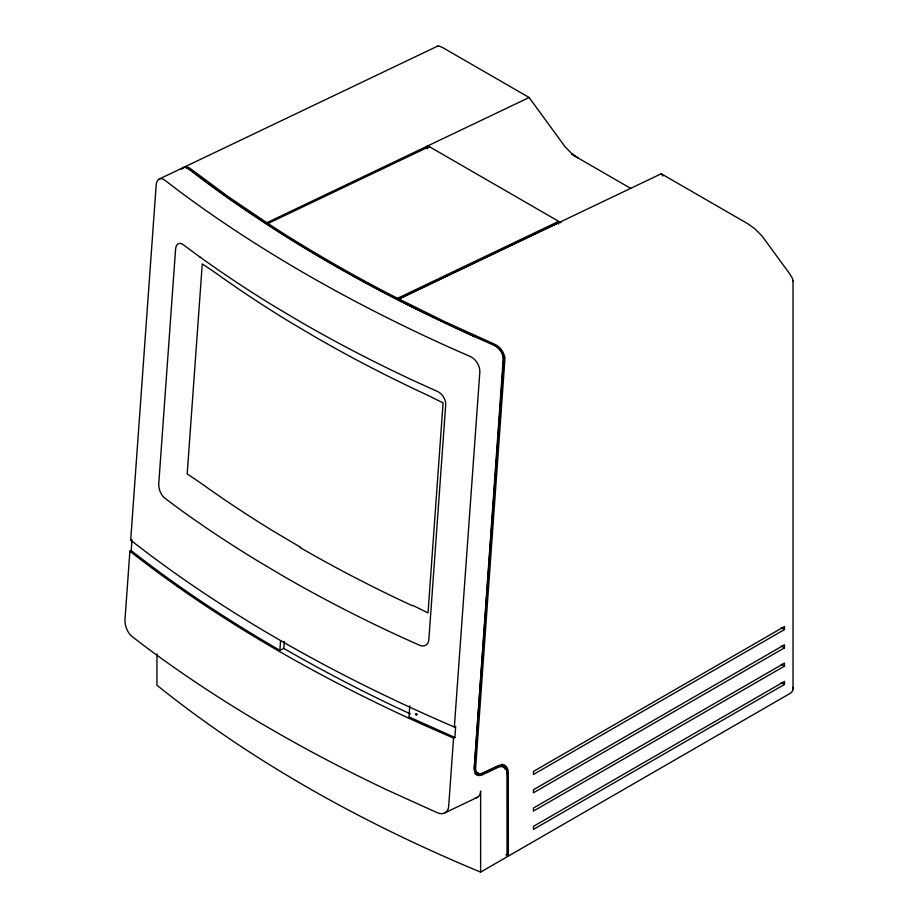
<?xml version="1.0" encoding="UTF-8"?>
<svg xmlns="http://www.w3.org/2000/svg" width="918" height="918" viewBox="0 0 918 918"><rect width="100%" height="100%" fill="white"/><g stroke="black" fill="none" stroke-linecap="round" stroke-linejoin="round"><path stroke-width="1.38" d="M426.377 147.855L426.468 146.524A5.6 3.236 -60 0 1 429.716 147.259M427.696 148.624L427.788 147.282L426.468 146.524M410.415 713.906L397.838 708.088A1411.184 741.549 4.1 0 1 283.823 648.441L279.875 650.323A1411.184 741.549 4.1 0 1 131.205 550.605L129.886 551.236L124.997 619.409A13.082 6.954 71.3 0 0 131.974 636.438L146.972 647.89A1411.184 741.549 4.1 0 0 386.891 789.882L437.358 812.751A13.082 9.203 56.4 0 0 448.673 806.279L453.561 738.106L454.88 737.475L455.672 726.379L454.353 727.01A1411.184 741.549 4.1 0 1 130.689 540.14L156.152 185.287A13.082 6.954 71.3 0 1 164.724 180.123L179.721 191.575A1411.184 741.549 4.1 0 0 449.809 347.509L470.096 356.436A13.082 9.203 56.4 0 1 479.816 372.157L454.353 727.01M131.205 550.605L131.905 540.897M279.875 650.323L280.575 640.615M283.823 648.441L284.328 641.498M409.784 705.85L408.98 716.947L454.88 737.475M557.26 222.03L557.146 223.361L397.62 299.532L386.249 293.737A1409.05 740.424 4.1 0 1 278.097 231.29L268.171 224.795L268.09 223.533L278.016 230.028A1409.291 740.551 4.1 0 0 386.191 292.486L397.563 298.293L557.26 222.03L558.58 222.799A5.6 3.236 -60 0 1 560.909 222.626L428.798 146.352M558.465 224.118L558.58 222.799M792.659 281.046L792.659 278.739L789.755 273.92L761.986 235.937L754.642 228.639L747.872 223.785L661.235 173.766L398.974 299.004L399.032 300.255L415.074 308.437L474.686 336.699M437.507 46.393L438.701 45.9L442.487 47.472L529.124 97.492L564.822 146.398L570.663 152.56L577.72 157.793M182.659 168.522L184.002 167.225L437.725 46.072M784.477 629.553L533.461 774.471L533.461 771.418L784.477 626.501L784.477 629.553L781.298 627.717M784.477 647.856L533.461 792.773L533.461 789.721L784.477 644.803L784.477 647.856L781.298 646.02M784.477 666.158L533.461 811.076L533.461 808.035L784.477 663.106L784.477 666.158L781.298 664.334M784.477 684.461L533.461 829.39L533.461 826.338L784.477 681.42L784.477 684.461L781.298 682.636M156.944 653.937L156.944 685.23A1411.184 814.736 0 0 0 480.619 872.1L507.034 856.85L506.954 770.672A16.134 9.318 -60 0 0 501.894 764.212M505.944 854.681L508.365 856.081L789.755 693.618A11.211 6.472 0 0 0 792.659 687.364M158.986 179.171L182.682 167.856M184.002 167.225L186.71 166.743L189.751 168.166L228.479 196.808L266.863 222.73L529.124 97.492M186.503 168.258A11.509 6.116 71.3 0 1 189.119 168.969L228.571 198.07L266.943 223.992L427.788 147.282M399.032 300.255L399.881 299.853M130.689 540.14L131.997 539.509M445.023 812.774L477.532 797.249M417.288 714.594L416.6 714.066M453.561 738.106L422.75 724.554A1411.184 741.549 4.1 0 1 129.886 551.236M412.848 605.398L428.017 612.903L443.084 402.887L428.304 395.555A1386.524 800.496 0 0 1 315.826 337.342L289.468 321.748A1386.777 800.645 0 0 1 214.961 272.428L202.27 263.891L187.192 473.906L200.193 482.661A1382.095 797.949 0 0 0 274.436 531.809L300.714 547.357M398.974 299.004L444.507 321.529L494.917 344.376C500.907 347.084 505.095 353.602 504.831 360.212L475.593 768.595A11.211 6.472 -60 0 0 481.801 773.53L499.335 765.337A16.134 9.318 -60 0 1 508.274 771.43L508.365 856.081M571.581 154.247L630.907 188.488M199.849 256.994L183.175 244.658A11.096 6.105 70.1 0 0 175.59 249.065L158.757 483.729A11.326 6.231 70.1 0 0 164.965 498.336L181.649 510.672A1405.997 811.741 0 0 0 257.178 560.634L283.903 576.493A1405.997 811.741 0 0 0 397.964 635.52L419.331 645.159A11.326 7.826 58 0 0 428.855 639.628L445.689 404.964A11.096 7.665 58 0 0 437.53 391.47L416.164 381.842A1405.997 811.741 0 0 1 302.114 322.803L275.389 306.991A1405.997 811.741 0 0 1 199.849 256.948M416.554 714.135C413.616 712.391 417.334 717.532 416.485 713.86M661.235 173.766L662.899 176.038M266.863 222.73L266.943 223.992M397.563 298.293L397.62 299.532M793.037 280.265L793.037 689.039M480.619 872.1L480.619 791.029A12.932 8.492 52 0 1 475.363 798.006M412.377 605.742A1381.624 797.673 0 0 1 300.232 547.633M493.792 345.122A13.082 9.203 56.4 0 1 503.512 360.843L474.296 768.01A13.082 7.551 -60 0 0 482.707 774.712L497.831 767.494A14.252 8.228 -60 0 1 507.034 773.771M181.282 169.222A13.082 6.954 71.3 0 1 188.408 168.809L203.406 180.261A1411.184 741.549 4.1 0 0 473.504 336.195L496.156 346.235A11.509 8.101 56.4 0 1 503.374 356.781L474.273 767.827A11.211 6.472 -60 0 0 478.53 773.082M503.856 767.345A14.252 8.228 -60 0 1 505.038 769.181M503.064 766.668A14.252 8.228 -60 0 0 496.5 766.737L481.388 773.954A13.082 7.551 -60 0 1 475.111 773.805M504.659 357.113L503.374 356.781L504.682 357.182"/></g></svg>
